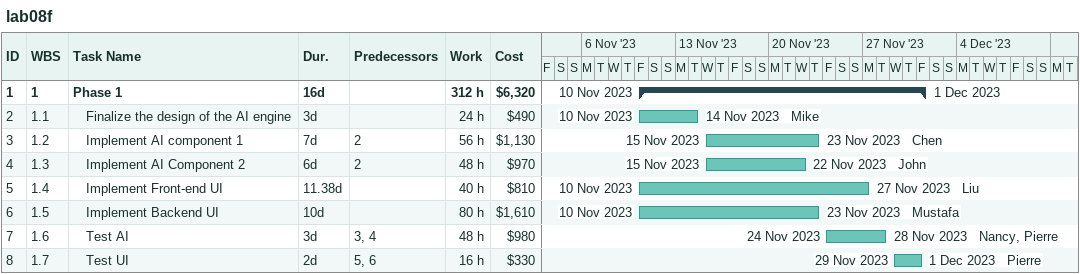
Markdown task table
lab08f

| ID | WBS | Task | Duration | Start | Finish | Predecessors | Resources | Work (h) | Cost ($) |
|---|---|---|---|---|---|---|---|---|---|
| 1 | 1 | **Phase 1** | 16d | 2023-11-10 | 2023-12-01 |  |  | 312 | 6320 |
| 2 | 1.1 | Finalize the design of the AI engine | 3d | 2023-11-10 | 2023-11-14 |  | Mike | 24 | 490 |
| 3 | 1.2 | Implement AI component 1 | 7d | 2023-11-15 | 2023-11-23 | 2 | Chen | 56 | 1130 |
| 4 | 1.3 | Implement AI Component 2 | 6d | 2023-11-15 | 2023-11-22 | 2 | John | 48 | 970 |
| 5 | 1.4 | Implement Front-end UI | 11.38d | 2023-11-10 | 2023-11-27 |  | Liu | 40 | 810 |
| 6 | 1.5 | Implement Backend UI | 10d | 2023-11-10 | 2023-11-23 |  | Mustafa | 80 | 1610 |
| 7 | 1.6 | Test AI | 3d | 2023-11-24 | 2023-11-28 | 3, 4 | Nancy, Pierre | 48 | 980 |
| 8 | 1.7 | Test UI | 2d | 2023-11-29 | 2023-12-01 | 5, 6 | Pierre | 16 | 330 |
